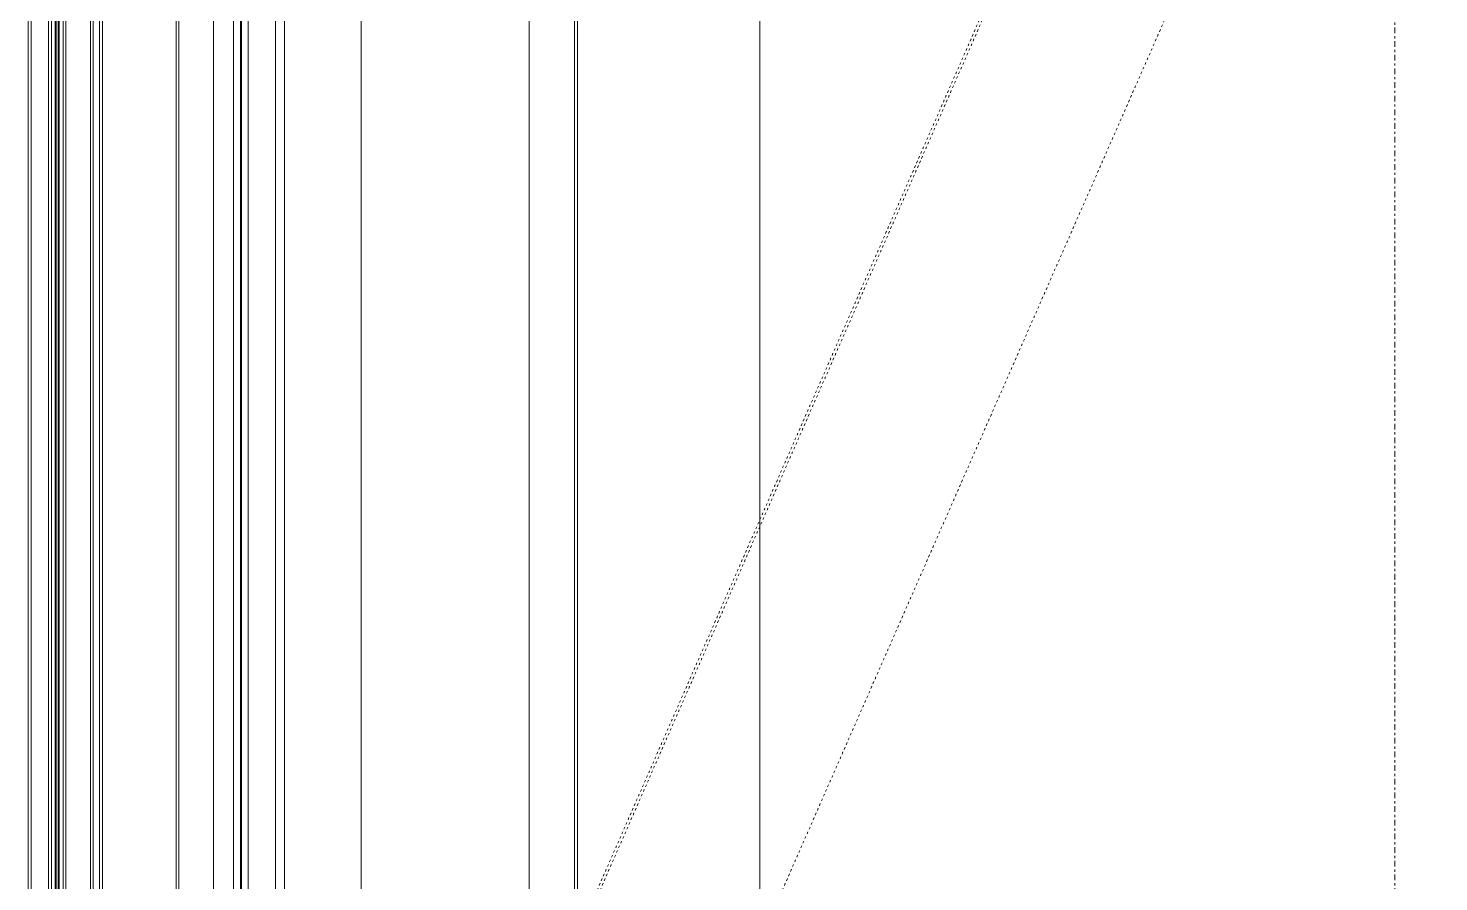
# Model space of a CAD drawing. Extents: x -1133 to 23780, y -1311 to 8245.
# Drawn here: x 7107.5 to 7169.4, y 1499.9 to 1537.4 of the extents above; entities that cross this region are included whole.
import ezdxf

# ---------------------------------------------------------------- set-up
doc = ezdxf.new("R2010")
doc.units = 0
doc.header["$MEASUREMENT"] = 0
for name, pattern in [('DASHDOT2', [0.5, 0.25, -0.125, 0, -0.125]), ('DOT2', [0.125, 0, -0.125]), ('HIDDEN', [0.375, 0.25, -0.125])]:
    doc.linetypes.add(name, pattern=pattern)
doc.layers.get('0').update_dxf_attribs({"color": 9, "lineweight": 9})
for name, color, linetype, lineweight in [('06D', 9, 'Continuous', 9), ('20', 9, 'DOT2', 9), ('24', 9, 'DASHDOT2', 9), ('35', 9, 'Continuous', 9), ('cam s', 8, 'Continuous', 9)]:
    doc.layers.add(name, color=color, linetype=linetype, lineweight=lineweight)

# ---------------------------------------------------------------- blocks, each defined once
blk = doc.blocks.new('fsdfsfsfsfd')
at = {"layer": '06D'}
for p, q in [((52607.25, -74585.327), (52607.25, -74485.445)), ((52613.74, -74585.314), (52613.74, -74488.072))]:
    blk.add_line(p, q, dxfattribs=at)
at = {"layer": '06D', "elevation": 0}
blk.add_lwpolyline([(52591.75, -74474.977), (52589.75, -74474.977), (52589.75, -74595.977), (52591.75, -74595.977)], dxfattribs=at)
at = {"layer": '20', "elevation": 0}
blk.add_lwpolyline([(52607.49, -74590.872), (52562.943, -74489.432)], dxfattribs=at)
at = {"layer": 'cam s', "lineweight": 20}
for p, q in [((52610.612, -74486.423), (52610.612, -74584.204)), ((52611.012, -74486.423), (52611.012, -74584.204)), ((52612.212, -74486.423), (52612.212, -74583.514)), ((52612.512, -74486.423), (52612.512, -74583.514)), ((52612.55, -74486.423), (52612.55, -74583.514)), ((52612.85, -74486.423), (52612.85, -74583.514))]:
    blk.add_line(p, q, dxfattribs=at)

msp = doc.modelspace()

# ---------------------------------------------------------------- linework, layer by layer
at = {"layer": '06D'}
msp.add_lwpolyline([(7127.5, 1575), (7131.5, 1575), (7131.5, 1450), (7127.5, 1450)], dxfattribs=at)
at = {"layer": '20', "linetype": 'HIDDEN', "lineweight": 0}
msp.add_lwpolyline([(7129.5, 979.758, -0.152644), (10705.5, 2076.188, -0.10573)], format="xyb", dxfattribs=at)
at = {"layer": '24'}
msp.add_lwpolyline([(7167.5, 195), (7167.5, 4035)], dxfattribs=at)
at = {"layer": '35'}
msp.add_lwpolyline([(7497.5, 1835), (7497.5, 1182.711), (7497.581, 1182.573, 0.017498), (7129.5, 947.482), (7129.5, 1835)], format="xyb", close=True, dxfattribs=at)

# ---------------------------------------------------------------- block references
at = {"xscale": -1}
for p in [(59721.25, 76047.795), (59721.379, 76047.795), (59729.379, 76047.795)]:
    msp.add_blockref('fsdfsfsfsfd', p, dxfattribs=at)

doc.saveas('drawing.dxf')
